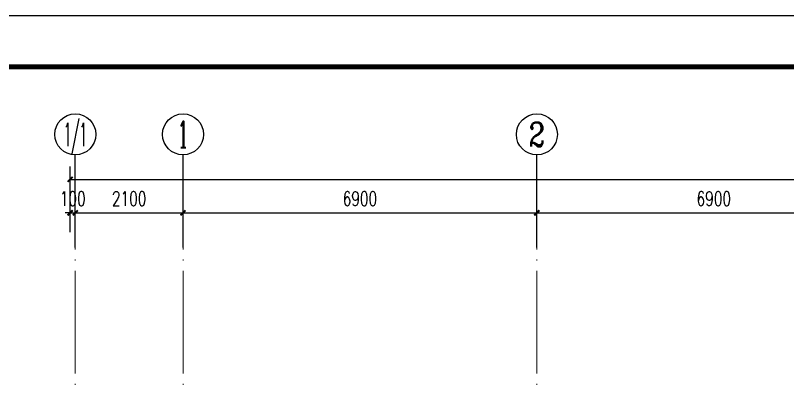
# Model space of a CAD drawing. Extents: x 1475400 to 1714963, y -629303 to -315532.
# Drawn here: x 1523491 to 1538546, y -361517 to -354266 of the extents above; entities that cross this region are included whole.
import ezdxf
from ezdxf.enums import TextEntityAlignment as Align

# ---------------------------------------------------------------- set-up
doc = ezdxf.new("R2010")
doc.units = 0
doc.header["$LTSCALE"] = 1000
doc.linetypes.add('DOTE', pattern=[2.42, 2, -0.2, 0.02, -0.2])
for name, color, linetype in [('A-ANNO-DIMS', 3, 'Continuous'), ('AXIS', 3, 'Continuous'), ('AXIS_TEXT', 7, 'Continuous'), ('BTTK', 7, 'Continuous'), ('PUB_DIM', 3, 'Continuous'), ('PUB_TITLE', 4, 'Continuous'), ('建筑底图', 7, 'Continuous')]:
    doc.layers.add(name, color=color, linetype=linetype)
doc.layers.add('DOTE', color=8, linetype='DOTE', lineweight=9)
doc.styles.add('_TCH_AXIS', font='COMPLEX', dxfattribs={"bigfont": 'GBCBIG'})
doc.styles.add('A_DIM_T3', font='SIMPLEX', dxfattribs={"width": 0.7, "bigfont": 'HZ'})
doc.styles.add('COMPLEX', font='COMPLEX')
doc.styles.add('HZ(TK)', font='geniso.shx', dxfattribs={"width": 0.9, "bigfont": 'hztxt.shx'})
doc.dimstyles.new('_TCH_ARCH&&100', dxfattribs={"dimtxt": 280, "dimasz": 100, "dimexe": 250, "dimexo": 300, "dimgap": 135, "dimtad": 1, "dimdec": 0, "dimzin": 0, "dimdsep": 46, "dimtxsty": 'A_DIM_T3', "dimblk": 'ARCHTICK', "dimcen": 0.09, "dimclrt": 7, "dimazin": 2, "dimtfac": 1, "dimtdec": 0, "dimtix": 1, "dimtmove": 2, "dimatfit": 3, "dimfxl": 150, "dimtolj": 1, "dimtzin": 0, "dimarcsym": 0})

# ---------------------------------------------------------------- blocks, each defined once
blk = doc.blocks.new('_ArchTick')
at = {"color": 0, "linetype": 'ByBlock', "const_width": 0.4}
blk.add_lwpolyline([(-0.5, -0.5), (0.5, 0.5)], dxfattribs=at)
blk = doc.blocks.new('*D299')
at = {"layer": 'A-ANNO-DIMS', "color": 0, "lineweight": -2, "transparency": 16777216}
for p, q in [((862963, -276288), (862963, -275664)), ((863063, -276288), (863063, -275664)), ((862963, -275914), (862863, -275914)), ((862963, -275914), (863063, -275914)), ((863063, -275914), (863163, -275914))]:
    blk.add_line(p, q, dxfattribs=at)
at = {"layer": 'Defpoints', "color": 0, "transparency": 16777216}
for p in [(863063, -275914), (862963, -276588), (863063, -276588)]:
    blk.add_point(p, dxfattribs=at)
at = {"layer": 'A-ANNO-DIMS', "color": 0, "lineweight": -2, "transparency": 16777216, "xscale": 100, "yscale": 100, "zscale": 100}
blk.add_blockref('_ArchTick', (862963, -275914), dxfattribs=at)
at = {"layer": 'A-ANNO-DIMS', "color": 0, "lineweight": -2, "transparency": 16777216, "xscale": 100, "yscale": 100, "zscale": 100, "rotation": 180}
blk.add_blockref('_ArchTick', (863063, -275914), dxfattribs=at)
at = {"layer": 'A-ANNO-DIMS', "color": 7, "transparency": 16777216, "insert": (863013, -275639), "char_height": 280, "attachment_point": 5, "style": 'A_DIM_T3'}
blk.add_mtext('\\A1;100', dxfattribs=at)
blk = doc.blocks.new('*D300')
at = {"layer": 'A-ANNO-DIMS', "color": 0, "lineweight": -2, "transparency": 16777216}
for p, q in [((863063, -276288), (863063, -275664)), ((865163, -276288), (865163, -275664)), ((863063, -275914), (865163, -275914))]:
    blk.add_line(p, q, dxfattribs=at)
at = {"layer": 'Defpoints', "color": 0, "transparency": 16777216}
for p in [(865163, -275914), (863063, -276588), (865163, -276588)]:
    blk.add_point(p, dxfattribs=at)
at = {"layer": 'A-ANNO-DIMS', "color": 0, "lineweight": -2, "transparency": 16777216, "xscale": 100, "yscale": 100, "zscale": 100, "rotation": 180}
blk.add_blockref('_ArchTick', (863063, -275914), dxfattribs=at)
at = {"layer": 'A-ANNO-DIMS', "color": 0, "lineweight": -2, "transparency": 16777216, "xscale": 100, "yscale": 100, "zscale": 100}
blk.add_blockref('_ArchTick', (865163, -275914), dxfattribs=at)
at = {"layer": 'A-ANNO-DIMS', "color": 7, "transparency": 16777216, "insert": (864113, -275639), "char_height": 280, "attachment_point": 5, "style": 'A_DIM_T3'}
blk.add_mtext('\\A1;2100', dxfattribs=at)
blk = doc.blocks.new('*D301')
at = {"layer": 'A-ANNO-DIMS', "color": 0, "lineweight": -2, "transparency": 16777216}
for p, q in [((865163, -276288), (865163, -275664)), ((872063, -276288), (872063, -275664)), ((865163, -275914), (872063, -275914))]:
    blk.add_line(p, q, dxfattribs=at)
at = {"layer": 'Defpoints', "color": 0, "transparency": 16777216}
for p in [(872063, -275914), (865163, -276588), (872063, -276588)]:
    blk.add_point(p, dxfattribs=at)
at = {"layer": 'A-ANNO-DIMS', "color": 0, "lineweight": -2, "transparency": 16777216, "xscale": 100, "yscale": 100, "zscale": 100, "rotation": 180}
blk.add_blockref('_ArchTick', (865163, -275914), dxfattribs=at)
at = {"layer": 'A-ANNO-DIMS', "color": 0, "lineweight": -2, "transparency": 16777216, "xscale": 100, "yscale": 100, "zscale": 100}
blk.add_blockref('_ArchTick', (872063, -275914), dxfattribs=at)
at = {"layer": 'A-ANNO-DIMS', "color": 7, "transparency": 16777216, "insert": (868613, -275639), "char_height": 280, "attachment_point": 5, "style": 'A_DIM_T3'}
blk.add_mtext('\\A1;6900', dxfattribs=at)
blk = doc.blocks.new('*D302')
at = {"layer": 'A-ANNO-DIMS', "color": 0, "lineweight": -2, "transparency": 16777216}
for p, q in [((872063, -276288), (872063, -275664)), ((878963, -276288), (878963, -275664)), ((872063, -275914), (878963, -275914))]:
    blk.add_line(p, q, dxfattribs=at)
at = {"layer": 'Defpoints', "color": 0, "transparency": 16777216}
for p in [(878963, -275914), (872063, -276588), (878963, -276588)]:
    blk.add_point(p, dxfattribs=at)
at = {"layer": 'A-ANNO-DIMS', "color": 0, "lineweight": -2, "transparency": 16777216, "xscale": 100, "yscale": 100, "zscale": 100, "rotation": 180}
blk.add_blockref('_ArchTick', (872063, -275914), dxfattribs=at)
at = {"layer": 'A-ANNO-DIMS', "color": 0, "lineweight": -2, "transparency": 16777216, "xscale": 100, "yscale": 100, "zscale": 100}
blk.add_blockref('_ArchTick', (878963, -275914), dxfattribs=at)
at = {"layer": 'A-ANNO-DIMS', "color": 7, "transparency": 16777216, "insert": (875513, -275639), "char_height": 280, "attachment_point": 5, "style": 'A_DIM_T3'}
blk.add_mtext('\\A1;6900', dxfattribs=at)
blk = doc.blocks.new('*D316')
at = {"layer": 'Defpoints', "color": 0, "transparency": 16777216}
for p in [(899763, -275262), (862963, -276588), (899763, -276588)]:
    blk.add_point(p, dxfattribs=at)
at = {"layer": 'PUB_DIM', "color": 0, "lineweight": -2, "transparency": 16777216}
for p, q in [((862963, -276288), (862963, -275012)), ((899763, -276288), (899763, -275012)), ((862963, -275262), (899763, -275262))]:
    blk.add_line(p, q, dxfattribs=at)
at = {"layer": 'PUB_DIM', "color": 0, "lineweight": -2, "transparency": 16777216, "xscale": 100, "yscale": 100, "zscale": 100, "rotation": 180}
blk.add_blockref('_ArchTick', (862963, -275262), dxfattribs=at)
at = {"layer": 'PUB_DIM', "color": 0, "lineweight": -2, "transparency": 16777216, "xscale": 100, "yscale": 100, "zscale": 100}
blk.add_blockref('_ArchTick', (899763, -275262), dxfattribs=at)
at = {"layer": 'PUB_DIM', "color": 7, "transparency": 16777216, "insert": (881363, -274987), "char_height": 280, "attachment_point": 5, "style": 'A_DIM_T3'}
blk.add_mtext('\\A1;36800', dxfattribs=at)
blk = doc.blocks.new('_AXISO')
blk.add_circle((0, 0), 0.5)
at = {"layer": 'AXIS_TEXT', "style": 'COMPLEX', "width": 1.041667}
blk.add_attdef('A', text='', height=0.56, dxfattribs=at).set_placement((-0.25, -0.28), (0.25, -0.28), align=Align.FIT)
blk = doc.blocks.new('vhtemplate_2019年新竖式图框_A1')
at = {"layer": 'PUB_TITLE', "color": 7}
blk.add_lwpolyline([(0, 594), (841, 594), (841, 0), (0, 0)], close=True, dxfattribs=at)
at = {"layer": 'PUB_TITLE', "const_width": 1}
blk.add_lwpolyline([(25, 10), (831, 10), (831, 584), (25, 584)], close=True, dxfattribs=at)
at = {"layer": 'BTTK', "color": 4, "style": 'HZ(TK)', "width": 0.9}
for tag, p in [('合作单位_001', (795.83, 509.44)), ('建设单位_001', (795.85, 207.44)), ('工程名称_001', (795.62, 174.44)), ('子项名称_001', (805.71, 157.94)), ('图纸名称_001', (795.45, 138.94))]:
    blk.add_attdef(tag, p, '', height=3.5, dxfattribs=at)
for tag, p in [('注册证书号', (808.5, 279)), ('注册印章号', (808.5, 271)), ('设计号', (806, 193)), ('图别', (789.75, 34)), ('图号', (822.25, 34)), ('版本号', (789.75, 26)), ('日期', (822.25, 26))]:
    blk.add_attdef(tag, text='', height=3.5, dxfattribs=at).set_placement(p, align=Align.MIDDLE)
blk = doc.blocks.new('sadsdfc')
at = {"layer": 'AXIS'}
for p, q in [((863063.1, -276588.1), (863063.1, -274786.1)), ((865163.1, -276588.1), (865163.1, -274786.1)), ((872063.1, -276588.1), (872063.1, -274786.1))]:
    blk.add_line(p, q, dxfattribs=at)
at = {"layer": 'DOTE'}
for p, q in [((863063.1, -322606.2), (863063.1, -276588.1)), ((865163.1, -322606.2), (865163.1, -276588.1)), ((872063.1, -322606.2), (872063.1, -276588.1))]:
    blk.add_line(p, q, dxfattribs=at)
at = {"layer": 'AXIS'}
ref = blk.add_blockref('_AXISO', (863063.1, -274386.1), dxfattribs=dict(at, xscale=800, yscale=800, zscale=800))
ref.add_attrib('A', '1/1', dxfattribs={"layer": 'AXIS_TEXT', "height": 452.55, "style": '_TCH_AXIS', "width": 0.456522}).set_placement((862836.9, -274612.3), (863289.4, -274612.3), align=Align.FIT)
ref = blk.add_blockref('_AXISO', (865163.1, -274386.1), dxfattribs=dict(at, xscale=800, yscale=800, zscale=800))
ref.add_attrib('A', '1', dxfattribs={"layer": 'AXIS_TEXT', "height": 514.7, "style": '_TCH_AXIS'}).set_placement((865052.8, -274643.4), (865273.4, -274643.4), align=Align.FIT)
ref = blk.add_blockref('_AXISO', (872063.1, -274386.1), dxfattribs=dict(at, xscale=800, yscale=800, zscale=800))
ref.add_attrib('A', '2', dxfattribs={"layer": 'AXIS_TEXT', "height": 465.9, "style": '_TCH_AXIS'}).set_placement((871907.8, -274619), (872218.5, -274619), align=Align.FIT)
at = {"layer": 'A-ANNO-DIMS'}
for p1, p2, picture, middle in [((862963.1, -276588.1), (863063.1, -276588.1), '*D299', (863013.1, -275639.5)), ((863063.1, -276588.1), (865163.1, -276588.1), '*D300', (864113.1, -275639.5)), ((865163.1, -276588.1), (872063.1, -276588.1), '*D301', (868613.1, -275639.5)), ((872063.1, -276588.1), (878963.1, -276588.1), '*D302', (875513.1, -275639.5))]:
    dim = blk.add_aligned_dim(p1=p1, p2=p2, distance=673.6, dimstyle='_TCH_ARCH&&100', dxfattribs=at)
    dim.commit()
    dim.dimension.update_dxf_attribs({"geometry": picture, "text_midpoint": middle})
at = {"layer": 'PUB_DIM'}
dim = blk.add_aligned_dim(p1=(862963.1, -276588.1), p2=(899763.1, -276588.1), distance=1326.5, dimstyle='_TCH_ARCH&&100', dxfattribs=at)
dim.commit()
dim.dimension.update_dxf_attribs({"geometry": '*D316', "text_midpoint": (881363.1, -274986.6)})

msp = doc.modelspace()

# ---------------------------------------------------------------- block references
at = {"xscale": 100.1, "yscale": 100.1, "zscale": 100.1}
msp.add_blockref('vhtemplate_2019年新竖式图框_A1', (1497262.7, -413725), dxfattribs=at)
at = {"layer": '建筑底图'}
msp.add_blockref('sadsdfc', (661595.2, -82197.6), dxfattribs=at)

doc.saveas('drawing.dxf')
